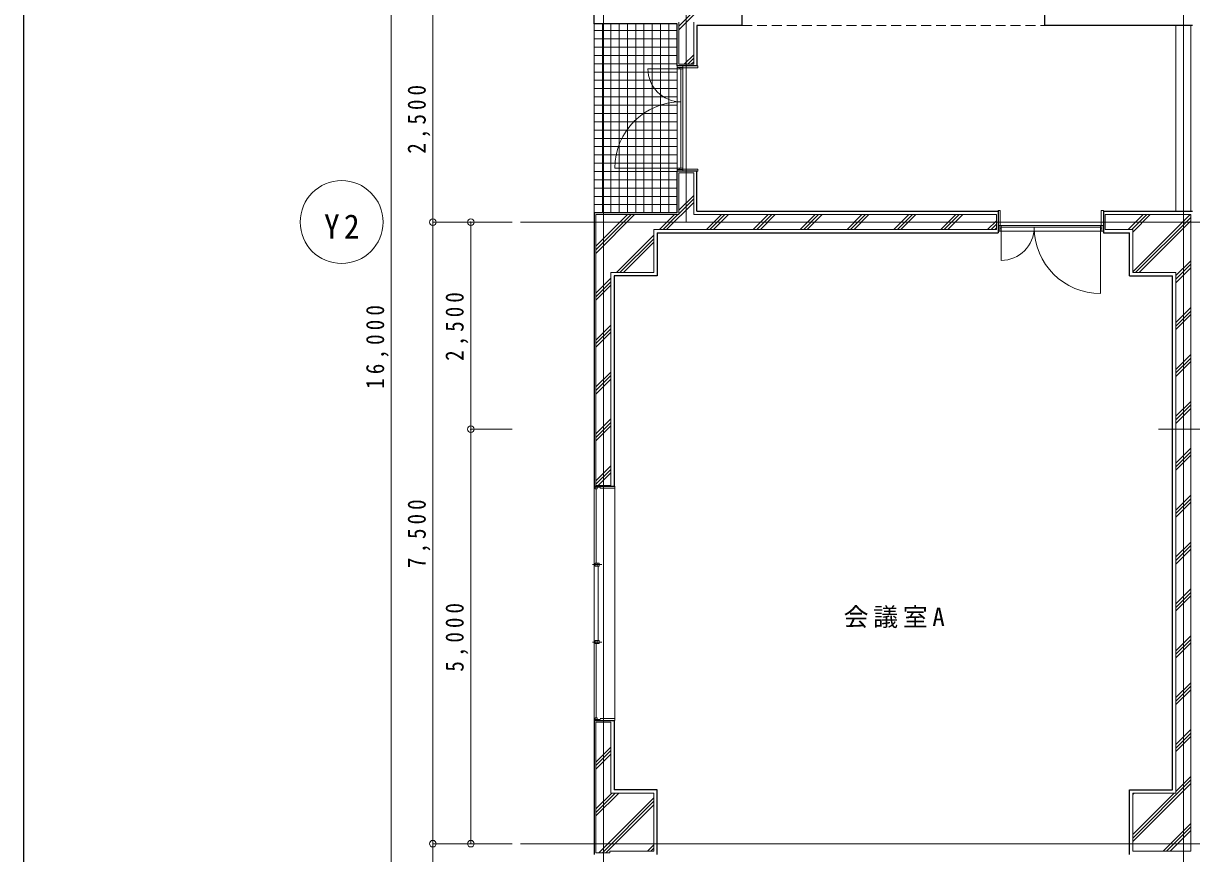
# Model space of a CAD drawing. Units: millimetres at full size, sheet at 1:100. Extents: x -20000 to 20000, y -13850 to 13850.
# Drawn here: x -20000 to -5900, y -3970 to 6047 of the extents above; entities that cross this region are included whole.
import ezdxf

# ---------------------------------------------------------------- set-up
doc = ezdxf.new("R2010")
doc.units = ezdxf.units.MM
doc.header["$LTSCALE"] = 100
doc.header["$PDMODE"] = 32
doc.header["$PDSIZE"] = 80
doc.linetypes.add('DASHED1', pattern=[1.8, 1.2, -0.6])
for name, color, linetype, lineweight in [('0-0_基準線', 5, 'Continuous', 9), ('0-1_仕上げ', 7, 'Continuous', 25), ('0-3_建具', 3, 'Continuous', 13), ('0-8_その他', 134, 'Continuous', 9), ('0-9_破線', 5, 'DASHED1', 9), ('0-B_記号', 6, 'Continuous', 9), ('0-C_ハッチング', 134, 'Continuous', 9), ('0-D_寸法', 4, 'Continuous', 9), ('F-1_図枠', 7, 'Continuous', 25)]:
    doc.layers.add(name, color=color, linetype=linetype, lineweight=lineweight)
doc.layers.add('0-A_文字', color=7, linetype='Continuous')
doc.styles.add('ＭＳ ゴシック', font='')
doc.styles.get('ＭＳ ゴシック').set_extended_font_data('MS Gothic')

msp = doc.modelspace()

# ---------------------------------------------------------------- linework, layer by layer
at = {"layer": '0-0_基準線', "color": 1}
for p, q in [((-13000, -7850), (-13000, 11150)), ((-6000, -7850), (-6000, 11150)), ((-12000, 3650), (-12000, 6150)), ((-14000, 3650), (14500, 3650)), ((-6300, 1150), (-750, 1150)), ((-14000, -3850), (14500, -3850))]:
    msp.add_line(p, q, dxfattribs=at)
at = {"layer": '0-0_基準線'}
for p, q in [((-12090, 5555), (-12090, 6060)), ((-11910, 6060), (-11910, 5555)), ((-6090, 6020), (-6090, 3780)), ((-5910, 6020), (-5910, 3780)), ((-12090, 5555), (-11910, 5555)), ((-11910, 3740), (-11910, 4245)), ((-12090, 3740), (-13090, 3740)), ((-13090, 3740), (-13090, 470)), ((-11910, 3740), (-8255, 3740)), ((-8255, 3740), (-8255, 3560)), ((-6945, 3740), (-6945, 3560)), ((-6945, 3740), (-5910, 3740)), ((-5910, 3740), (-5910, -3940)), ((-12000, 3560), (-8255, 3560)), ((-6945, 3560), (-6610, 3560)), ((-6610, 3040), (-6610, 3560)), ((-12910, 3040), (-12910, 470)), ((-6610, 3040), (-6090, 3040)), ((-13090, 470), (-12910, 470)), ((-13090, -2385), (-13090, -3940)), ((-13090, -2385), (-12910, -2385)), ((-12910, -2385), (-12910, -3240)), ((-13090, -3940), (-13090, -3960)), ((-12390, -3940), (-12920, -3940)), ((-12920, -3940), (-12920, -3960)), ((-6610, -3940), (-5910, -3940)), ((-5910, -3940), (-5910, -3850)), ((-13090, -3960), (-12920, -3960))]:
    msp.add_line(p, q, dxfattribs=at)
at = {"layer": '0-0_基準線', "color": 7, "lineweight": 25}
for p, q in [((-11870, 5535), (-12110, 5535)), ((-11870, 4265), (-12110, 4265))]:
    msp.add_line(p, q, dxfattribs=at)
at = {"layer": '0-0_基準線'}
for points in [[(-12090, 3740), (-12090, 4245), (-11910, 4245)], [(-11910, 3560), (-12390, 3560), (-12390, 3040), (-12910, 3040)], [(-6610, -3940), (-6610, -3240), (-6090, -3240), (-6090, 3040)], [(-12390, -3940), (-12390, -3240), (-12910, -3240)]]:
    msp.add_lwpolyline(points, dxfattribs=at)
at = {"layer": '0-1_仕上げ'}
for p, q in [((-13110, 6040), (-13110, 10260)), ((-7674, 6280), (-7674, 6020)), ((-12110, 6040), (-13110, 6040)), ((-12110, 5535), (-12110, 6040)), ((-11325, 6020), (-11870, 6020)), ((-11870, 6020), (-11870, 5535)), ((-5890, 6020), (-7674, 6020)), ((-12110, 3760), (-12110, 4265)), ((-11870, 3780), (-11870, 4265)), ((-12110, 3760), (-13110, 3760)), ((-13110, 3760), (-13110, 465)), ((-11870, 3780), (-8235, 3780)), ((-8235, 3780), (-8235, 3520)), ((-6965, 3780), (-5890, 3780)), ((-6965, 3780), (-6965, 3520)), ((-12350, 3520), (-12350, 3000)), ((-12350, 3520), (-8235, 3520)), ((-6965, 3520), (-6650, 3520)), ((-6650, 3000), (-6650, 3520)), ((-12350, 3000), (-12870, 3000)), ((-12870, 3000), (-12870, 465)), ((-6650, 3000), (-6130, 3000)), ((-6130, -3200), (-6130, 3000)), ((-13110, 465), (-12870, 465)), ((-13110, -2365), (-13110, -3980)), ((-13110, -2365), (-12870, -2365)), ((-12870, -2365), (-12870, -3200)), ((-6650, -3200), (-6130, -3200)), ((-6650, -3980), (-6650, -3200)), ((-13110, -3940), (-13110, -3980))]:
    msp.add_line(p, q, dxfattribs=at)
for points in [[(-11325, 6020), (-11325, 6280), (-12870, 6280), (-12870, 9500)], [(-12350, -3980), (-12350, -3200), (-12870, -3200)]]:
    msp.add_lwpolyline(points, dxfattribs=at)
at = {"layer": '0-3_建具', "color": 4, "lineweight": 9}
for p, q in [((-12063, 5500), (-12463, 5500)), ((-12040, 4300), (-12040, 5500)), ((-12063, 4300), (-12863, 4300)), ((-7000, 3610), (-8200, 3610)), ((-8200, 3587), (-8200, 3187)), ((-7000, 3587), (-7000, 2787)), ((-13110, 450), (-13110, -2350)), ((-12860, -1265), (-12860, 440)), ((-12860, -635), (-12860, -2340))]:
    msp.add_line(p, q, dxfattribs=at)
at = {"layer": '0-3_建具'}
for p, q in [((-12110, 5535), (-12110, 5500)), ((-12040, 5515), (-12110, 5515)), ((-12040, 5515), (-12110, 5515)), ((-12110, 4300), (-12110, 5500)), ((-12063, 4300), (-12063, 5500)), ((-11860, 5535), (-11870, 5535)), ((-12110, 4265), (-12110, 4300)), ((-12040, 4285), (-12110, 4285)), ((-12040, 4265), (-12040, 4300)), ((-11860, 4265), (-11870, 4265)), ((-8235, 3790), (-8235, 3780)), ((-8235, 3790), (-8210, 3790)), ((-8210, 3790), (-8210, 3610)), ((-6965, 3790), (-6990, 3790)), ((-6990, 3790), (-6990, 3610)), ((-6965, 3790), (-6965, 3780)), ((-8235, 3540), (-8200, 3540)), ((-8215, 3610), (-8215, 3540)), ((-8215, 3610), (-8215, 3540)), ((-7000, 3587), (-8200, 3587)), ((-7000, 3540), (-8200, 3540)), ((-6965, 3610), (-7000, 3610)), ((-6965, 3540), (-7000, 3540)), ((-6985, 3610), (-6985, 3540)), ((-13110, 485), (-13110, 450)), ((-13040, 465), (-13110, 465)), ((-13099, 430), (-13099, 450)), ((-13075, 430), (-13099, 430)), ((-13087, -466.3), (-13087, 430)), ((-13075, 450), (-13075, 430)), ((-13040, 465), (-12860, 465)), ((-13040, 440), (-13040, 450)), ((-13040, 440), (-12860, 440)), ((-12860, 465), (-12860, 440)), ((-13020, -483.3), (-13130, -483.3)), ((-13075, -500.3), (-13075, -466.3)), ((-13063, -1399.7), (-13063, -503.3)), ((-13075, -1433.7), (-13075, -1399.7)), ((-13020, -1416.7), (-13130, -1416.7)), ((-13087, -2330), (-13087, -1433.7)), ((-13110, -2385), (-13110, -2350)), ((-13110, -2350), (-13040, -2350)), ((-13040, -2365), (-13110, -2365)), ((-13075, -2330), (-13099, -2330)), ((-13099, -2330), (-13099, -2350)), ((-13075, -2350), (-13075, -2330)), ((-13040, -2340), (-12860, -2340)), ((-13040, -2365), (-13040, -2350)), ((-13040, -2365), (-12860, -2365)), ((-12860, -2365), (-12860, -2340))]:
    msp.add_line(p, q, dxfattribs=at)
for points in [[(-12040, 5535), (-12040, 5500), (-12075, 5500), (-12075, 5515)], [(-11860, 5535), (-11860, 5510), (-12040, 5510)], [(-12040, 4265), (-12040, 4300), (-12075, 4300), (-12075, 4285)], [(-11860, 4265), (-11860, 4290), (-12040, 4290)], [(-8235, 3610), (-8200, 3610), (-8200, 3575), (-8215, 3575)], [(-6965, 3610), (-7000, 3610), (-7000, 3575), (-6985, 3575)], [(-13040, 465), (-13040, 450), (-13110, 450)]]:
    msp.add_lwpolyline(points, dxfattribs=at)
for points in [[(-13051, -500.3), (-13051, -466.3), (-13099, -466.3), (-13099, -500.3)], [(-13051, -1433.7), (-13051, -1399.7), (-13099, -1399.7), (-13099, -1433.7)]]:
    msp.add_lwpolyline(points, close=True, dxfattribs=at)
at = {"layer": '0-3_建具', "color": 4, "lineweight": 9}
for centre, radius, start, end in [((-12063, 5500), 400, 180, 270), ((-12063, 4300), 800, 90, 180), ((-8200, 3587), 400, 270, 0), ((-7000, 3587), 800, 180, 270)]:
    msp.add_arc(centre, radius, start, end, dxfattribs=at)
at = {"layer": '0-8_その他', "color": 2, "lineweight": 13}
msp.add_line((-13110, 6040), (-13110, 3760), dxfattribs=at)
at = {"layer": '0-9_破線'}
msp.add_line((-11325, 6020), (-7674, 6020), dxfattribs=at)
at = {"layer": '0-B_記号'}
msp.add_circle((-16159.2, 3650), 500, dxfattribs=at)
at = {"layer": '0-C_ハッチング'}
for p, q in [((-12090, 5969.5), (-11819.5, 6240)), ((-12090, 6011.9), (-11861.9, 6240)), ((-13110, 5960), (-12110, 5960)), ((-13010, 3760), (-13010, 6040)), ((-12910, 3760), (-12910, 6040)), ((-12810, 3760), (-12810, 6040)), ((-12710, 3760), (-12710, 6040)), ((-12610, 3760), (-12610, 6040)), ((-12510, 3760), (-12510, 6040)), ((-12410, 3760), (-12410, 6040)), ((-12310, 3760), (-12310, 6040)), ((-12210, 3760), (-12210, 6040)), ((-13110, 5860), (-12110, 5860)), ((-13110, 5760), (-12110, 5760)), ((-13110, 5660), (-12110, 5660)), ((-12023.7, 5555), (-11910, 5668.7)), ((-13110, 5560), (-12110, 5560)), ((-11981.2, 5555), (-11910, 5626.2)), ((-11938.8, 5555), (-11910, 5583.8)), ((-13110, 5460), (-12110, 5460)), ((-13110, 5360), (-12110, 5360)), ((-13110, 5260), (-12110, 5260)), ((-13110, 5160), (-12110, 5160)), ((-13110, 5060), (-12110, 5060)), ((-13110, 4960), (-12110, 4960)), ((-13110, 4860), (-12110, 4860)), ((-13110, 4760), (-12110, 4760)), ((-13110, 4660), (-12110, 4660)), ((-13110, 4560), (-12110, 4560)), ((-13110, 4460), (-12110, 4460)), ((-13110, 4360), (-12110, 4360)), ((-13110, 4260), (-12110, 4260)), ((-13110, 4160), (-12110, 4160)), ((-13110, 4060), (-12110, 4060)), ((-13110, 3960), (-12110, 3960)), ((-12090, 3791.6), (-11910, 3971.6)), ((-13110, 3860), (-12110, 3860)), ((-12236.8, 3560), (-11910, 3886.8)), ((-12090, 3749.2), (-11910, 3929.2)), ((-13090, 3272.5), (-12622.5, 3740)), ((-13090, 3314.9), (-12664.9, 3740)), ((-13090, 3357.3), (-12707.3, 3740)), ((-12321.6, 3560), (-12141.6, 3740)), ((-12279.2, 3560), (-12099.2, 3740)), ((-11755.9, 3560), (-11575.9, 3740)), ((-11713.5, 3560), (-11533.5, 3740)), ((-11671.1, 3560), (-11491.1, 3740)), ((-11190.2, 3560), (-11010.2, 3740)), ((-11147.8, 3560), (-10967.8, 3740)), ((-11105.4, 3560), (-10925.4, 3740)), ((-10624.6, 3560), (-10444.6, 3740)), ((-10582.1, 3560), (-10402.1, 3740)), ((-10539.7, 3560), (-10359.7, 3740)), ((-10058.9, 3560), (-9878.9, 3740)), ((-10016.5, 3560), (-9836.5, 3740)), ((-9974, 3560), (-9794, 3740)), ((-9493.2, 3560), (-9313.2, 3740)), ((-9450.8, 3560), (-9270.8, 3740)), ((-9408.3, 3560), (-9228.3, 3740)), ((-8927.5, 3560), (-8747.5, 3740)), ((-8885.1, 3560), (-8705.1, 3740)), ((-8842.7, 3560), (-8662.7, 3740)), ((-8361.8, 3560), (-8255, 3666.8)), ((-6664.8, 3560), (-6484.8, 3740)), ((-6664.8, 3560), (-6484.8, 3740)), ((-6622.3, 3560), (-6442.3, 3740)), ((-6622.3, 3560), (-6442.3, 3740)), ((-6610, 3049.1), (-5919.1, 3740)), ((-6610, 3529.9), (-6399.9, 3740)), ((-6610, 3049.1), (-5919.1, 3740)), ((-6610, 3529.9), (-6399.9, 3740)), ((-6576.7, 3040), (-5910, 3706.7)), ((-6576.7, 3040), (-5910, 3706.7)), ((-8319.4, 3560), (-8255, 3624.4)), ((-8277, 3560), (-8255, 3582)), ((-6534.2, 3040), (-5910, 3664.2)), ((-6534.2, 3040), (-5910, 3664.2)), ((-12841.6, 3040), (-12390, 3491.6)), ((-12799.2, 3040), (-12390, 3449.2)), ((-12756.8, 3040), (-12390, 3406.8)), ((-6090, 3003.4), (-5910, 3183.4)), ((-6090, 3003.4), (-5910, 3183.4)), ((-6090, 2961), (-5910, 3141)), ((-6090, 2961), (-5910, 3141)), ((-13090, 2791.6), (-12910, 2971.6)), ((-6090, 2918.5), (-5910, 3098.5)), ((-6090, 2918.5), (-5910, 3098.5)), ((-13090, 2749.2), (-12910, 2929.2)), ((-13090, 2706.8), (-12910, 2886.8)), ((-6090, 2437.7), (-5910, 2617.7)), ((-6090, 2437.7), (-5910, 2617.7)), ((-6090, 2395.3), (-5910, 2575.3)), ((-6090, 2395.3), (-5910, 2575.3)), ((-13090, 2225.9), (-12910, 2405.9)), ((-6090, 2352.9), (-5910, 2532.9)), ((-6090, 2352.9), (-5910, 2532.9)), ((-13090, 2183.5), (-12910, 2363.5)), ((-13090, 2141.1), (-12910, 2321.1)), ((-6090, 1872), (-5910, 2052)), ((-6090, 1872), (-5910, 2052)), ((-6090, 1829.6), (-5910, 2009.6)), ((-6090, 1829.6), (-5910, 2009.6)), ((-13090, 1660.2), (-12910, 1840.2)), ((-6090, 1787.2), (-5910, 1967.2)), ((-6090, 1787.2), (-5910, 1967.2)), ((-13090, 1617.8), (-12910, 1797.8)), ((-13090, 1575.4), (-12910, 1755.4)), ((-6090, 1306.3), (-5910, 1486.3)), ((-6090, 1306.3), (-5910, 1486.3)), ((-6090, 1263.9), (-5910, 1443.9)), ((-6090, 1263.9), (-5910, 1443.9)), ((-13090, 1094.6), (-12910, 1274.6)), ((-6090, 1221.5), (-5910, 1401.5)), ((-6090, 1221.5), (-5910, 1401.5)), ((-13090, 1052.1), (-12910, 1232.1)), ((-13090, 1009.7), (-12910, 1189.7)), ((-6090, 740.7), (-5910, 920.7)), ((-6090, 740.7), (-5910, 920.7)), ((-6090, 698.2), (-5910, 878.2)), ((-6090, 698.2), (-5910, 878.2)), ((-13090, 528.9), (-12910, 708.9)), ((-6090, 655.8), (-5910, 835.8)), ((-6090, 655.8), (-5910, 835.8)), ((-13090, 486.5), (-12910, 666.5)), ((-13064, 470), (-12910, 624)), ((-6090, 175), (-5910, 355)), ((-6090, 175), (-5910, 355)), ((-6090, 132.5), (-5910, 312.5)), ((-6090, 132.5), (-5910, 312.5)), ((-6090, 90.1), (-5910, 270.1)), ((-6090, 90.1), (-5910, 270.1)), ((-6090, -390.7), (-5910, -210.7)), ((-6090, -390.7), (-5910, -210.7)), ((-6090, -433.1), (-5910, -253.1)), ((-6090, -433.1), (-5910, -253.1)), ((-6090, -475.6), (-5910, -295.6)), ((-6090, -475.6), (-5910, -295.6)), ((-6090, -956.4), (-5910, -776.4)), ((-6090, -956.4), (-5910, -776.4)), ((-6090, -998.8), (-5910, -818.8)), ((-6090, -998.8), (-5910, -818.8)), ((-6090, -1041.3), (-5910, -861.3)), ((-6090, -1041.3), (-5910, -861.3)), ((-6090, -1522.1), (-5910, -1342.1)), ((-6090, -1522.1), (-5910, -1342.1)), ((-6090, -1564.5), (-5910, -1384.5)), ((-6090, -1564.5), (-5910, -1384.5)), ((-6090, -1606.9), (-5910, -1426.9)), ((-6090, -1606.9), (-5910, -1426.9)), ((-6090, -2087.8), (-5910, -1907.8)), ((-6090, -2087.8), (-5910, -1907.8)), ((-6090, -2130.2), (-5910, -1950.2)), ((-6090, -2130.2), (-5910, -1950.2)), ((-6090, -2172.6), (-5910, -1992.6)), ((-6090, -2172.6), (-5910, -1992.6)), ((-6090, -2653.5), (-5910, -2473.5)), ((-6090, -2653.5), (-5910, -2473.5)), ((-6090, -2695.9), (-5910, -2515.9)), ((-6090, -2695.9), (-5910, -2515.9)), ((-6090, -2738.3), (-5910, -2558.3)), ((-6090, -2738.3), (-5910, -2558.3)), ((-13090, -2865.2), (-12910, -2685.2)), ((-13090, -2907.7), (-12910, -2727.7)), ((-13090, -2950.1), (-12910, -2770.1)), ((-6610, -3781.6), (-5910, -3081.6)), ((-6610, -3781.6), (-5910, -3081.6)), ((-6090, -3219.1), (-5910, -3039.1)), ((-6090, -3219.1), (-5910, -3039.1)), ((-13090, -3515.8), (-12814.2, -3240)), ((-13090, -3473.3), (-12856.7, -3240)), ((-13090, -3430.9), (-12899.1, -3240)), ((-6610, -3824), (-5910, -3124)), ((-6610, -3824), (-5910, -3124)), ((-6610, -3739.1), (-6110.9, -3240)), ((-6610, -3258.3), (-6591.7, -3240)), ((-6610, -3739.1), (-6110.9, -3240)), ((-6610, -3258.3), (-6591.7, -3240)), ((-13053.4, -3960), (-12390, -3296.6)), ((-13011, -3960), (-12390, -3339)), ((-12968.5, -3960), (-12390, -3381.5)), ((-6245.2, -3940), (-5910, -3604.8)), ((-6245.2, -3940), (-5910, -3604.8)), ((-6202.7, -3940), (-5910, -3647.3)), ((-6202.7, -3940), (-5910, -3647.3)), ((-6160.3, -3940), (-5910, -3689.7)), ((-6160.3, -3940), (-5910, -3689.7)), ((-12467.7, -3940), (-12390, -3862.3)), ((-12425.3, -3940), (-12390, -3904.7))]:
    msp.add_line(p, q, dxfattribs=at)
at = {"layer": '0-D_寸法'}
for p, q in [((-15559.2, -5850), (-15559.2, 10150)), ((-15057.2, 3650), (-15057.2, 6150)), ((-15057.2, 3650), (-14557.2, 3650)), ((-15057.2, -3850), (-15057.2, 3650)), ((-14600, 3650), (-14100, 3650)), ((-14600, 1150), (-14600, 3650)), ((-14600, 1150), (-14100, 1150)), ((-14600, -3850), (-14600, 1150)), ((-15057.2, -3850), (-14557.2, -3850)), ((-15057.2, -5850), (-15057.2, -3850)), ((-14600, -3850), (-14100, -3850))]:
    msp.add_line(p, q, dxfattribs=at)
for p in [(-15057.2, 3650), (-14600, 3650), (-14600, 1150), (-15057.2, -3850), (-14600, -3850)]:
    msp.add_point(p, dxfattribs=at)
at = {"layer": 'F-1_図枠'}
msp.add_line((-20000, 13850), (-20000, -13850), dxfattribs=at)

# ---------------------------------------------------------------- texts
at = {"layer": '0-A_文字', "insert": (-10100, -1250), "char_height": 219.9, "attachment_point": 7, "style": 'ＭＳ ゴシック'}
msp.add_mtext('\\T1.19;会議室A', dxfattribs=at)
at = {"layer": '0-B_記号', "color": 7, "insert": (-16371.7, 3450), "char_height": 293.3, "attachment_point": 7, "style": 'ＭＳ ゴシック'}
msp.add_mtext('\\T1.27;\\W0.95;Y2', dxfattribs=at)
at = {"layer": '0-D_寸法', "color": 7, "char_height": 219.9, "attachment_point": 7, "rotation": 90, "style": 'ＭＳ ゴシック'}
for s, insert in [('\\T1.38;\\W0.85;2,500', (-15087.2, 4475)), ('\\T1.38;\\W0.85;2,500', (-14630, 1975)), ('\\T1.39;\\W0.85;16,000', (-15589.2, 1637.5)), ('\\T1.38;\\W0.85;7,500', (-15087.2, -525)), ('\\T1.38;\\W0.85;5,000', (-14630, -1775))]:
    msp.add_mtext(s, dxfattribs=dict(at, insert=insert))

doc.saveas('drawing.dxf')
